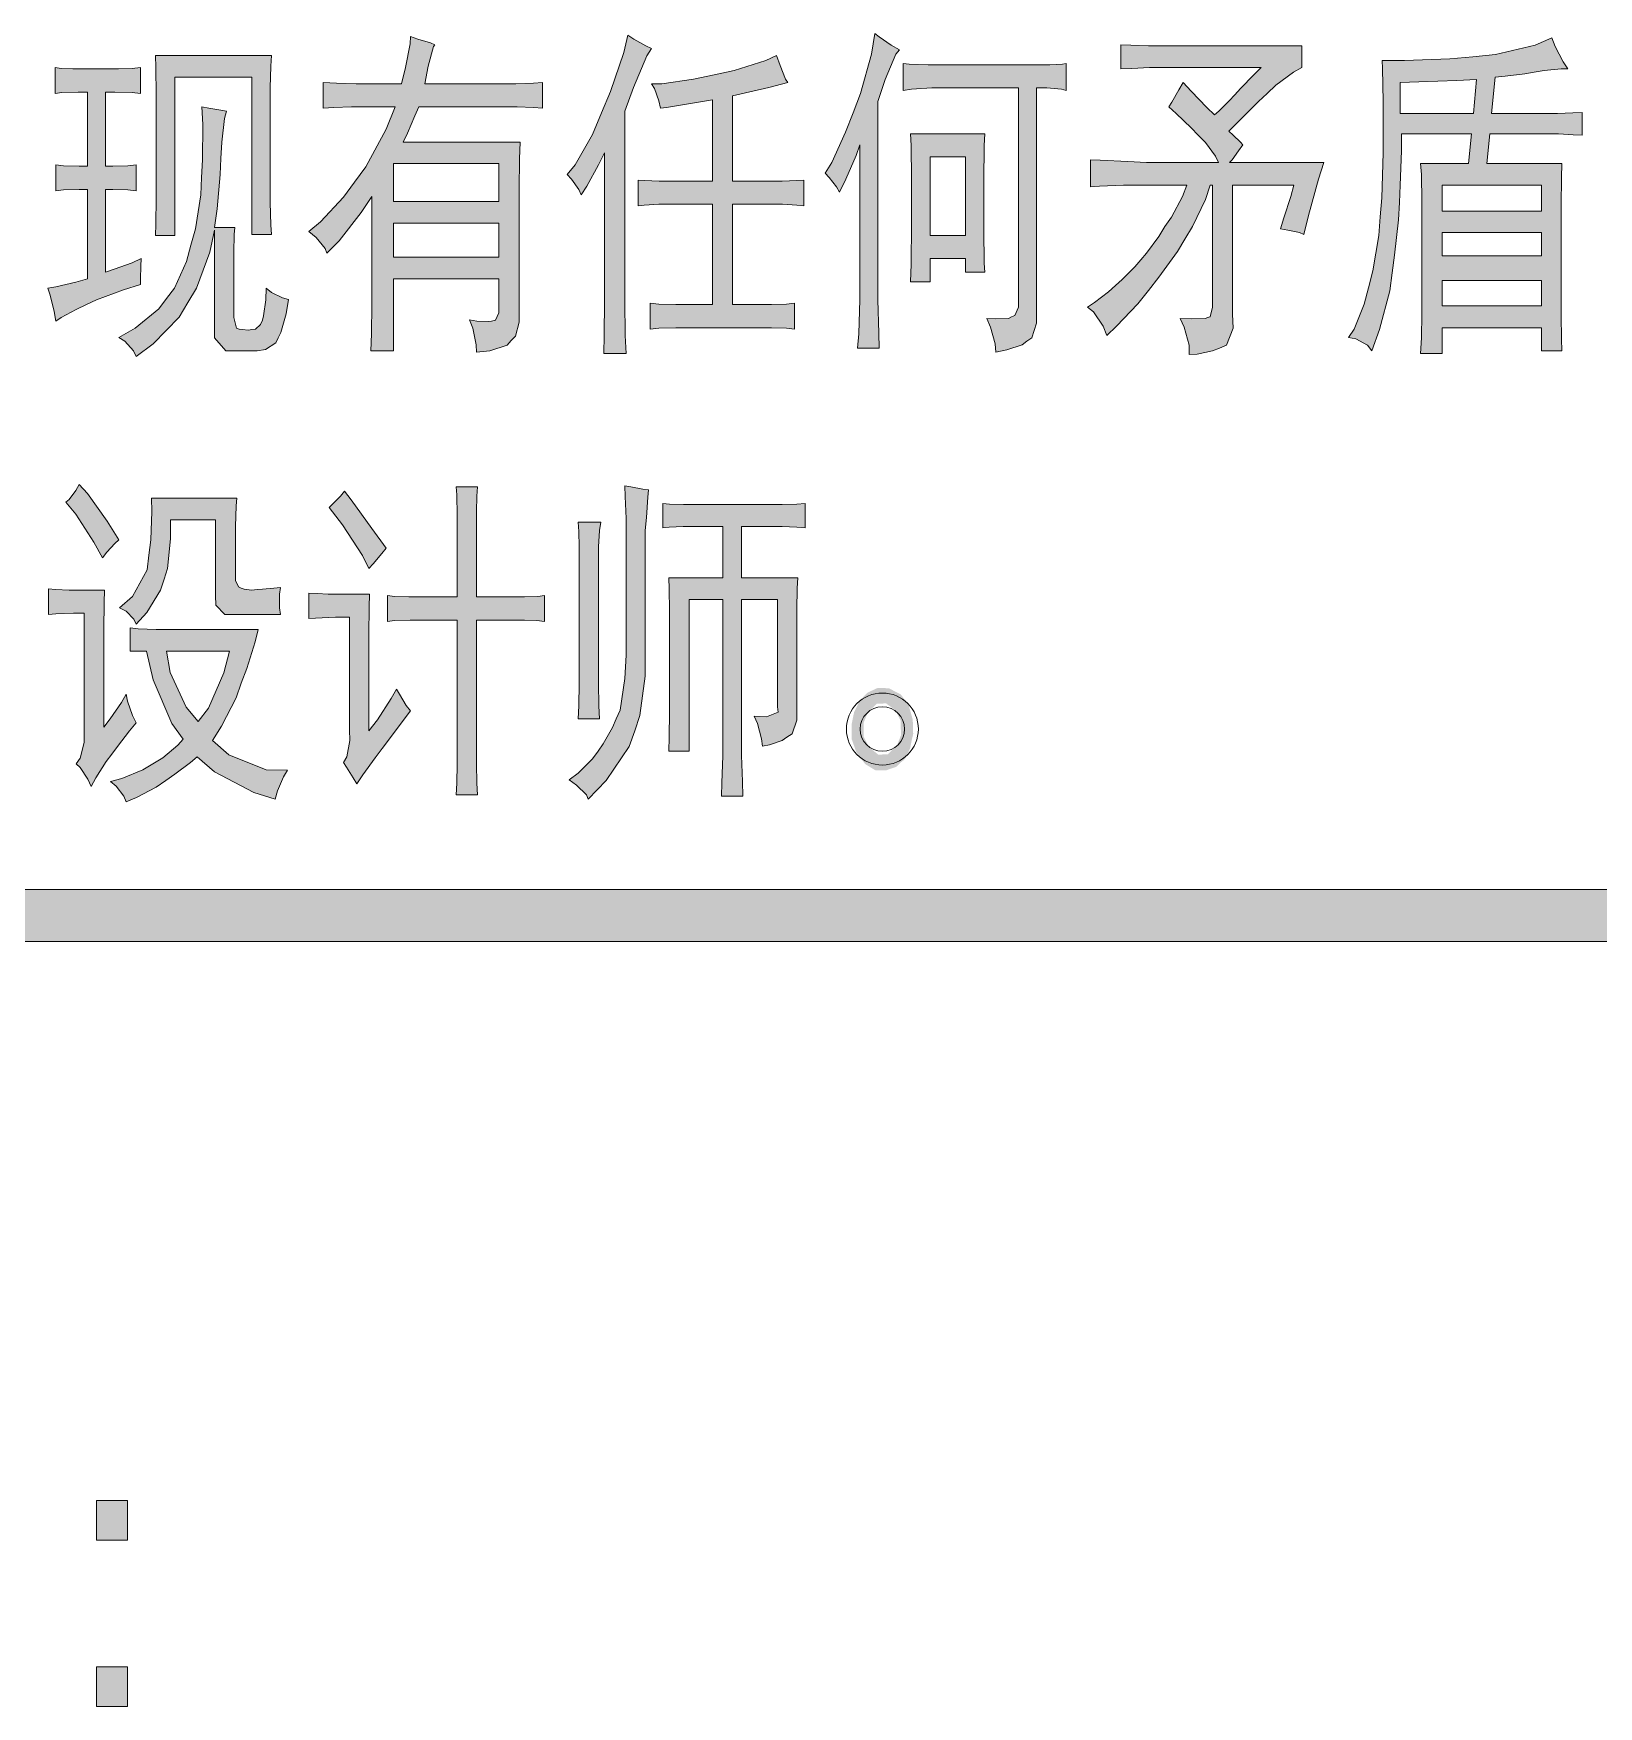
# Model space of a CAD drawing. Header units: millimetres. Extents: x 0 to 414, y 0 to 292.
# Drawn here: x 369.05 to 381.86, y 142.67 to 156.36 of the extents above; entities that cross this region are included whole.
import ezdxf

# ---------------------------------------------------------------- set-up
doc = ezdxf.new("R2010")
doc.units = ezdxf.units.MM

msp = doc.modelspace()

# ---------------------------------------------------------------- hatches: boundary and pattern name
h = msp.add_hatch(color=0)
h.dxf.hatch_style = 2
h.paths.add_polyline_path([(375.796528, 153.786417), (375.807111, 153.902833), (375.814167, 154.185056), (375.814167, 154.354389), (375.814167, 155.451528), (375.785944, 155.363333), (375.701278, 155.169306), (375.648361, 155.063472), (375.623667, 155.105806), (375.563694, 155.183417), (375.531944, 155.218694), (375.584861, 155.306889), (375.69775, 155.553833), (375.76125, 155.712583), (375.821222, 155.871333), (375.909417, 156.192361), (375.937639, 156.361694), (375.972917, 156.333472), (376.071694, 156.266444), (376.138722, 156.227639), (376.1105, 156.192361), (376.022306, 155.984222), (375.962333, 155.804306), (375.962333, 154.329694), (375.962333, 154.181528), (375.969389, 153.909889), (375.972917, 153.786417)])
h = msp.add_hatch(color=0)
h.paths.add_polyline_path([(371.305667, 154.742444), (371.400917, 154.820056), (371.587889, 155.021139), (371.679611, 155.144611), (371.771333, 155.271611), (371.937139, 155.578528), (372.011222, 155.761972), (371.714889, 155.761972), (371.654917, 155.761972), (371.510278, 155.754917), (371.422083, 155.751389), (371.422083, 155.959528), (371.531444, 155.956), (371.693722, 155.948944), (371.746639, 155.948944), (372.064139, 155.948944), (372.095889, 156.083), (372.134694, 156.277028), (372.138222, 156.337), (372.198194, 156.315833), (372.3005, 156.284083), (372.335778, 156.269972), (372.325194, 156.255861), (372.282861, 156.093583), (372.254639, 155.948944), (372.928444, 155.948944), (372.999, 155.948944), (373.143639, 155.956), (373.217722, 155.959528), (373.217722, 155.751389), (373.143639, 155.754917), (373.009583, 155.761972), (372.953139, 155.761972), (372.20525, 155.761972), (372.1735, 155.687889), (372.113528, 155.546778), (372.07825, 155.472694), (373.034278, 155.472694), (373.03075, 155.335111), (373.027222, 155.084639), (373.027222, 154.975278), (373.027222, 154.075694), (373.027222, 153.998083), (372.995472, 153.885194), (372.960194, 153.849917), (372.928444, 153.811111), (372.787333, 153.76525), (372.677972, 153.754667), (372.674444, 153.814639), (372.646222, 153.948694), (372.621528, 154.01925), (372.6815, 154.008667), (372.773222, 154.005139), (372.801444, 154.008667), (372.833194, 154.015722), (372.861417, 154.075694), (372.861417, 154.132139), (372.861417, 154.354389), (371.997111, 154.354389), (371.997111, 153.76525), (371.813667, 153.76525), (371.817194, 153.902833), (371.820722, 154.142722), (371.820722, 154.2415), (371.820722, 155.028194), (371.732528, 154.897667), (371.552611, 154.664833), (371.453833, 154.562528), (371.439722, 154.601333), (371.365639, 154.693056)])
h.paths.add_polyline_path([(372.861417, 154.985861), (372.861417, 155.296306), (371.997111, 155.296306), (371.997111, 154.985861)])
h.paths.add_polyline_path([(372.861417, 154.530778), (372.861417, 154.809472), (371.997111, 154.809472), (371.997111, 154.530778)])
h = msp.add_hatch(color=0)
h.dxf.hatch_style = 2
h.paths.add_polyline_path([(374.11025, 156.238222), (374.071444, 156.17825), (373.962083, 155.920722), (373.891528, 155.726694), (373.891528, 154.319111), (373.891528, 154.174472), (373.895056, 153.888722), (373.902111, 153.744083), (373.718667, 153.744083), (373.722194, 153.888722), (373.725722, 154.170944), (373.725722, 154.308528), (373.725722, 155.3845), (373.676333, 155.285722), (373.581083, 155.112861), (373.535222, 155.042306), (373.514056, 155.084639), (373.454083, 155.169306), (373.418806, 155.208111), (373.485833, 155.285722), (373.626944, 155.536194), (373.701028, 155.712583), (373.775111, 155.885444), (373.884472, 156.206472), (373.916222, 156.347583), (373.965611, 156.315833), (374.064389, 156.259389)])
h = msp.add_hatch(color=0)
h.dxf.hatch_style = 2
h.paths.add_polyline_path([(378.865694, 155.119917), (378.865694, 154.065111), (378.869222, 153.948694), (378.816306, 153.811111), (378.759861, 153.786417), (378.699889, 153.76525), (378.576417, 153.737028), (378.509389, 153.7335), (378.509389, 153.811111), (378.470583, 153.959278), (378.435306, 154.029833), (378.530556, 154.026306), (378.643444, 154.029833), (378.661083, 154.036889), (378.68225, 154.043944), (378.699889, 154.121556), (378.699889, 154.185056), (378.699889, 155.119917), (378.68225, 155.119917), (378.643444, 155.0035), (378.537611, 154.78125), (378.474111, 154.678944), (378.414139, 154.576639), (378.262444, 154.3685), (378.177778, 154.259139), (378.089583, 154.149778), (377.916722, 153.966333), (377.835583, 153.888722), (377.807361, 153.966333), (377.726222, 154.08275), (377.676833, 154.121556), (377.736806, 154.160361), (377.849694, 154.248556), (377.906139, 154.297944), (377.962583, 154.347333), (378.064889, 154.453167), (378.114278, 154.509611), (378.160139, 154.562528), (378.262444, 154.700111), (378.311833, 154.78125), (378.36475, 154.858861), (378.456472, 155.028194), (378.49175, 155.119917), (378.093111, 155.119917), (377.973167, 155.119917), (377.775611, 155.112861), (377.701528, 155.105806), (377.701528, 155.328056), (377.782667, 155.324528), (378.008444, 155.313944), (378.160139, 155.306889), (378.749278, 155.306889), (378.724583, 155.356278), (378.643444, 155.469167), (378.583472, 155.529139), (378.527028, 155.589111), (378.403556, 155.705528), (378.343583, 155.761972), (378.368278, 155.800778), (378.424722, 155.899556), (378.46, 155.959528), (378.527028, 155.888972), (378.654028, 155.754917), (378.717528, 155.694944), (378.752806, 155.726694), (378.837472, 155.811361), (378.883333, 155.86075), (378.929194, 155.910139), (379.038556, 156.023028), (379.098528, 156.083), (378.241278, 156.083), (378.184833, 156.083), (378.040194, 156.075944), (377.952, 156.072417), (377.952, 156.269972), (378.033139, 156.266444), (378.177778, 156.259389), (378.234222, 156.259389), (379.433667, 156.259389), (379.433667, 156.083), (379.363111, 156.044194), (379.218472, 155.938361), (379.147917, 155.871333), (379.077361, 155.804306), (378.922139, 155.649083), (378.833944, 155.560889), (378.869222, 155.529139), (378.929194, 155.472694), (378.950361, 155.451528), (378.915083, 155.402139), (378.862167, 155.328056), (378.841, 155.306889), (379.613583, 155.306889), (379.567722, 155.169306), (379.486583, 154.872972), (379.447778, 154.71775), (379.4125, 154.731861), (379.31725, 154.753028), (379.257278, 154.763611), (379.2855, 154.851806), (379.341944, 155.028194), (379.366639, 155.119917)])
h = msp.add_hatch(color=0)
h.paths.add_polyline_path([(380.089833, 156.139444), (380.273278, 156.139444), (380.643694, 156.153556), (380.830667, 156.171194), (381.017639, 156.188833), (381.342194, 156.266444), (381.479778, 156.326417), (381.504472, 156.255861), (381.5715, 156.128861), (381.610306, 156.072417), (381.553861, 156.072417), (381.416278, 156.058306), (381.335139, 156.044194), (381.257528, 156.030083), (381.09525, 156.012444), (381.014111, 156.005389), (380.985889, 155.705528), (381.479778, 155.705528), (381.525639, 155.705528), (381.649111, 155.712583), (381.726722, 155.716111), (381.726722, 155.529139), (381.652639, 155.532667), (381.532694, 155.539722), (381.486833, 155.539722), (380.971778, 155.539722), (380.947083, 155.296306), (381.560917, 155.296306), (381.557389, 155.179889), (381.553861, 154.957639), (381.553861, 154.851806), (381.553861, 154.142722), (381.553861, 154.054528), (381.557389, 153.864028), (381.560917, 153.76525), (381.395111, 153.76525), (381.395111, 153.952222), (380.580194, 153.952222), (380.580194, 153.744083), (380.403806, 153.744083), (380.410861, 153.871083), (380.414389, 154.068639), (380.414389, 154.142722), (380.414389, 154.851806), (380.414389, 154.985861), (380.410861, 155.208111), (380.403806, 155.296306), (380.795389, 155.296306), (380.820083, 155.539722), (380.248583, 155.539722), (380.248583, 155.402139), (380.238, 155.119917), (380.230944, 154.978806), (380.223889, 154.837694), (380.192139, 154.548417), (380.170972, 154.403778), (380.153333, 154.255611), (380.068667, 153.938111), (380.005167, 153.76525), (379.969889, 153.811111), (379.874639, 153.864028), (379.814667, 153.874611), (379.860528, 153.941639), (379.941667, 154.14625), (379.976944, 154.280306), (380.012222, 154.417889), (380.061611, 154.707167), (380.072194, 154.862389), (380.086306, 155.017611), (380.096889, 155.3845), (380.096889, 155.596167), (380.096889, 155.804306), (380.093361, 156.075944)])
h.paths.add_polyline_path([(381.395111, 154.132139), (381.395111, 154.340278), (380.580194, 154.340278), (380.580194, 154.132139)])
h.paths.add_polyline_path([(381.395111, 154.90825), (381.395111, 155.119917), (380.580194, 155.119917), (380.580194, 154.90825)])
h.paths.add_polyline_path([(380.837722, 155.705528), (380.862417, 155.984222), (380.700139, 155.977167), (380.389694, 155.966583), (380.238, 155.959528), (380.238, 155.705528)])
h.paths.add_polyline_path([(381.395111, 154.541361), (381.395111, 154.731861), (380.580194, 154.731861), (380.580194, 154.541361)])
h = msp.add_hatch(color=0)
h.dxf.hatch_style = 2
h.paths.add_polyline_path([(369.700528, 156.072417), (369.746389, 156.072417), (369.859278, 156.075944), (369.926306, 156.083), (369.926306, 155.871333), (369.859278, 155.878389), (369.718167, 155.881917), (369.640556, 155.881917), (369.640556, 155.275139), (369.700528, 155.275139), (369.824, 155.278667), (369.891028, 155.285722), (369.891028, 155.074056), (369.824, 155.081111), (369.700528, 155.084639), (369.640556, 155.084639), (369.640556, 154.407306), (369.711111, 154.432), (369.859278, 154.484917), (369.933361, 154.520194), (369.929833, 154.456694), (369.926306, 154.354389), (369.926306, 154.308528), (369.788722, 154.262667), (369.566472, 154.181528), (369.485333, 154.142722), (369.400667, 154.103917), (369.277194, 154.036889), (369.234861, 154.008667), (369.22075, 154.086278), (369.189, 154.220333), (369.167833, 154.276778), (369.234861, 154.287361), (369.397139, 154.326167), (369.492389, 154.354389), (369.492389, 155.084639), (369.425361, 155.084639), (369.298361, 155.081111), (369.234861, 155.074056), (369.234861, 155.285722), (369.298361, 155.278667), (369.425361, 155.275139), (369.492389, 155.275139), (369.492389, 155.881917), (369.418306, 155.881917), (369.28425, 155.878389), (369.227806, 155.871333), (369.227806, 156.083), (369.277194, 156.075944), (369.372444, 156.072417), (369.418306, 156.072417)])
h = msp.add_hatch(color=0)
h.dxf.hatch_style = 2
h.paths.add_polyline_path([(370.99875, 156.181778), (370.995222, 156.093583), (370.988167, 155.917194), (370.988167, 155.829), (370.988167, 155.084639), (370.988167, 154.978806), (370.995222, 154.795361), (370.99875, 154.71775), (370.84, 154.71775), (370.84, 156.005389), (370.208528, 156.005389), (370.208528, 154.707167), (370.049778, 154.707167), (370.053306, 154.802417), (370.056833, 155.014083), (370.056833, 155.1305), (370.056833, 155.740806), (370.056833, 155.86075), (370.053306, 156.083), (370.049778, 156.181778)])
h = msp.add_hatch(color=0)
h.dxf.hatch_style = 2
h.paths.add_polyline_path([(375.133306, 156.181778), (375.161528, 156.100639), (375.207389, 155.98775), (375.225028, 155.959528), (375.069806, 155.920722), (374.844028, 155.867806), (374.773472, 155.850167), (374.773472, 155.151667), (375.115667, 155.151667), (375.179167, 155.151667), (375.299111, 155.158722), (375.355556, 155.16225), (375.355556, 154.950583), (375.299111, 154.957639), (375.182694, 154.964694), (375.122722, 154.964694), (374.773472, 154.964694), (374.773472, 154.142722), (375.031, 154.142722), (375.090972, 154.142722), (375.214444, 154.14625), (375.281472, 154.153306), (375.281472, 153.941639), (375.214444, 153.948694), (375.090972, 153.952222), (375.031, 153.952222), (374.374833, 153.952222), (374.307806, 153.952222), (374.170222, 153.948694), (374.099667, 153.941639), (374.099667, 154.153306), (374.170222, 154.14625), (374.307806, 154.142722), (374.374833, 154.142722), (374.607667, 154.142722), (374.607667, 154.964694), (374.240778, 154.964694), (374.170222, 154.964694), (374.050278, 154.957639), (374.000889, 154.950583), (374.000889, 155.16225), (374.053806, 155.158722), (374.17375, 155.151667), (374.240778, 155.151667), (374.607667, 155.151667), (374.607667, 155.818417), (374.445389, 155.790194), (374.233722, 155.754917), (374.184333, 155.751389), (374.170222, 155.811361), (374.134944, 155.910139), (374.11025, 155.948944), (374.194917, 155.948944), (374.452444, 155.98775), (374.621778, 156.023028), (374.787583, 156.058306), (375.045111, 156.139444)])
h = msp.add_hatch(color=0)
h.dxf.hatch_style = 2
h.paths.add_polyline_path([(377.295833, 156.104167), (377.369917, 156.104167), (377.472222, 156.111222), (377.503972, 156.11475), (377.503972, 155.896028), (377.465167, 155.906611), (377.345222, 155.917194), (377.260556, 155.917194), (377.260556, 154.086278), (377.260556, 153.991028), (377.22175, 153.871083), (377.182944, 153.842861), (377.144139, 153.814639), (377.017139, 153.772306), (376.928944, 153.754667), (376.921889, 153.821694), (376.883083, 153.959278), (376.854861, 154.029833), (376.928944, 154.026306), (377.03125, 154.029833), (377.055944, 154.043944), (377.084167, 154.054528), (377.112389, 154.121556), (377.112389, 154.174472), (377.112389, 155.917194), (376.505611, 155.917194), (376.403306, 155.917194), (376.2375, 155.906611), (376.170472, 155.896028), (376.170472, 156.11475), (376.219861, 156.111222), (376.375083, 156.104167), (376.480917, 156.104167)])
h = msp.add_hatch(color=0)
h.dxf.hatch_style = 2
h.paths.add_polyline_path([(370.631861, 155.726694), (370.614222, 155.666722), (370.593056, 155.472694), (370.586, 155.338639), (370.578944, 155.208111), (370.55425, 154.925889), (370.533083, 154.774194), (370.698889, 154.774194), (370.695361, 154.71775), (370.691833, 154.569583), (370.691833, 154.474333), (370.691833, 154.121556), (370.691833, 154.036889), (370.713, 153.948694), (370.734167, 153.941639), (370.758861, 153.938111), (370.811778, 153.934583), (370.84, 153.938111), (370.868222, 153.941639), (370.910556, 153.980444), (370.924667, 154.015722), (370.93525, 154.051), (370.952889, 154.181528), (370.956417, 154.276778), (370.99875, 154.2415), (371.090472, 154.199167), (371.139861, 154.185056), (371.118694, 154.068639), (371.076361, 153.913417), (371.055194, 153.871083), (371.034028, 153.82875), (370.949361, 153.775833), (370.882333, 153.76525), (370.716528, 153.76525), (370.624806, 153.76525), (370.533083, 153.871083), (370.533083, 153.976917), (370.533083, 154.753028), (370.494278, 154.573111), (370.384917, 154.276778), (370.314361, 154.160361), (370.243806, 154.040417), (370.032139, 153.821694), (369.891028, 153.719389), (369.869861, 153.76525), (369.799306, 153.842861), (369.749917, 153.874611), (369.883972, 153.948694), (370.078, 154.107444), (370.1415, 154.192111), (370.205, 154.276778), (370.303778, 154.4955), (370.339056, 154.629556), (370.377861, 154.763611), (370.420194, 155.042306), (370.42725, 155.183417), (370.434306, 155.328056), (370.437833, 155.617333), (370.430778, 155.761972), (370.487222, 155.751389), (370.586, 155.73375)])
h = msp.add_hatch(color=0)
h.paths.add_polyline_path([(376.837222, 155.539722), (376.833694, 155.444472), (376.830167, 155.151667), (376.830167, 154.950583), (376.830167, 154.753028), (376.833694, 154.481389), (376.837222, 154.407306), (376.678472, 154.407306), (376.678472, 154.520194), (376.389194, 154.520194), (376.389194, 154.329694), (376.230444, 154.329694), (376.233972, 154.474333), (376.2375, 154.802417), (376.2375, 154.985861), (376.2375, 155.169306), (376.233972, 155.444472), (376.230444, 155.539722)])
h.paths.add_polyline_path([(376.678472, 154.707167), (376.678472, 155.35275), (376.389194, 155.35275), (376.389194, 154.707167)])
h = msp.add_hatch(color=0)
h.dxf.hatch_style = 2
h.paths.add_polyline_path([(369.425361, 152.671639), (369.492389, 152.597556), (369.654667, 152.371778), (369.749917, 152.216556), (369.718167, 152.188333), (369.651139, 152.117778), (369.615861, 152.071917), (369.545306, 152.198917), (369.397139, 152.428222), (369.316, 152.527), (369.344222, 152.548167), (369.397139, 152.62225)])
h = msp.add_hatch(color=0)
h.dxf.hatch_style = 2
h.paths.add_polyline_path([(374.085556, 152.625778), (374.0785, 152.565806), (374.067917, 152.4), (374.057333, 152.294167), (374.057333, 151.295806), (374.057333, 151.101778), (374.015, 150.78075), (373.972667, 150.65375), (373.926806, 150.52675), (373.739833, 150.248056), (373.591667, 150.096361), (373.577556, 150.131639), (373.496417, 150.20925), (373.436444, 150.255111), (373.510528, 150.308028), (373.626944, 150.424444), (373.672806, 150.487944), (373.715139, 150.547917), (373.789222, 150.681972), (373.820972, 150.752528), (373.852722, 150.823083), (373.891528, 151.084139), (373.902111, 151.274639), (373.902111, 152.30475), (373.902111, 152.392944), (373.895056, 152.572861), (373.891528, 152.661056), (373.940917, 152.650472), (374.039694, 152.632833)])
h = msp.add_hatch(color=0)
h.dxf.hatch_style = 2
h.paths.add_polyline_path([(370.691833, 151.60625), (370.61775, 151.60625), (370.543667, 151.683861), (370.540139, 151.761472), (370.540139, 152.382361), (370.17325, 152.382361), (370.17325, 152.227139), (370.148556, 151.983722), (370.120333, 151.895528), (370.092111, 151.807333), (369.979222, 151.623889), (369.891028, 151.528639), (369.873389, 151.567444), (369.809889, 151.634472), (369.756972, 151.662694), (369.862806, 151.754417), (369.98275, 151.973139), (369.996861, 152.093083), (370.010972, 152.216556), (370.021556, 152.449389), (370.018028, 152.55875), (370.716528, 152.55875), (370.709472, 152.49525), (370.705944, 152.325917), (370.705944, 152.227139), (370.705944, 151.927278), (370.705944, 151.884944), (370.730639, 151.832028), (370.751806, 151.821444), (370.7765, 151.814389), (370.84, 151.807333), (370.882333, 151.810861), (370.924667, 151.814389), (371.019917, 151.821444), (371.072833, 151.8285), (371.065778, 151.772056), (371.065778, 151.662694), (371.072833, 151.60625)])
h = msp.add_hatch(color=0)
h.dxf.hatch_style = 2
h.paths.add_polyline_path([(371.598472, 152.615194), (371.651389, 152.544639), (371.820722, 152.311806), (371.937139, 152.149528), (371.901861, 152.107194), (371.831306, 152.022528), (371.796028, 151.983722), (371.743111, 152.089556), (371.580833, 152.340028), (371.471472, 152.481139), (371.499694, 152.509361), (371.563194, 152.576389)])
h = msp.add_hatch(color=0)
h.dxf.hatch_style = 2
h.paths.add_polyline_path([(372.519222, 151.750889), (372.519222, 152.30475), (372.519222, 152.417639), (372.515694, 152.586972), (372.512167, 152.650472), (372.685028, 152.650472), (372.6815, 152.576389), (372.677972, 152.449389), (372.677972, 152.392944), (372.677972, 151.750889), (373.020167, 151.750889), (373.069556, 151.750889), (373.178917, 151.754417), (373.235361, 151.761472), (373.235361, 151.549806), (373.171861, 151.556861), (373.069556, 151.560389), (373.027222, 151.560389), (372.677972, 151.560389), (372.677972, 150.452667), (372.677972, 150.385639), (372.6815, 150.226889), (372.685028, 150.131639), (372.512167, 150.131639), (372.515694, 150.226889), (372.519222, 150.382111), (372.519222, 150.442083), (372.519222, 151.560389), (372.194667, 151.560389), (372.134694, 151.560389), (372.007694, 151.556861), (371.947722, 151.549806), (371.947722, 151.761472), (372.007694, 151.754417), (372.124111, 151.750889), (372.180556, 151.750889)])
h = msp.add_hatch(color=0)
h.dxf.hatch_style = 2
h.paths.add_polyline_path([(375.122722, 152.505833), (375.179167, 152.505833), (375.299111, 152.509361), (375.366139, 152.516417), (375.366139, 152.315333), (375.299111, 152.322389), (375.179167, 152.325917), (375.122722, 152.325917), (374.847556, 152.325917), (374.847556, 151.906111), (375.306167, 151.906111), (375.302639, 151.821444), (375.299111, 151.645056), (375.299111, 151.549806), (375.299111, 150.830139), (375.299111, 150.741944), (375.260306, 150.629056), (375.217972, 150.604361), (375.179167, 150.576139), (375.076861, 150.540861), (375.016889, 150.530278), (375.009833, 150.59025), (374.978083, 150.713722), (374.949861, 150.773694), (375.052167, 150.770167), (375.147417, 150.808972), (375.140361, 150.851306), (375.140361, 151.729722), (374.847556, 151.729722), (374.847556, 150.540861), (374.847556, 150.452667), (374.854611, 150.241), (374.858139, 150.121056), (374.68175, 150.121056), (374.685278, 150.230417), (374.692333, 150.449139), (374.692333, 150.551444), (374.692333, 151.729722), (374.417167, 151.729722), (374.417167, 150.487944), (374.251361, 150.487944), (374.254889, 150.604361), (374.258417, 150.808972), (374.258417, 150.897167), (374.258417, 151.549806), (374.258417, 151.638), (374.254889, 151.817917), (374.251361, 151.906111), (374.692333, 151.906111), (374.692333, 152.325917), (374.424222, 152.325917), (374.367778, 152.325917), (374.254889, 152.322389), (374.201972, 152.315333), (374.201972, 152.516417), (374.258417, 152.509361), (374.371306, 152.505833), (374.424222, 152.505833)])
h = msp.add_hatch(color=0)
h.dxf.hatch_style = 2
h.paths.add_polyline_path([(373.693972, 152.361194), (373.683389, 152.294167), (373.676333, 152.160111), (373.676333, 152.093083), (373.676333, 151.13), (373.676333, 151.045333), (373.679861, 150.858361), (373.683389, 150.752528), (373.510528, 150.752528), (373.514056, 150.858361), (373.517583, 151.041806), (373.517583, 151.119417), (373.517583, 152.107194), (373.517583, 152.160111), (373.514056, 152.287111), (373.510528, 152.361194)])
h = msp.add_hatch(color=0)
h.dxf.hatch_style = 2
h.paths.add_polyline_path([(369.6335, 151.807333), (369.629972, 151.705028), (369.626444, 151.482778), (369.626444, 151.362833), (369.626444, 150.6855), (369.679361, 150.752528), (369.771083, 150.886583), (369.809889, 150.953611), (369.820472, 150.897167), (369.862806, 150.78075), (369.891028, 150.720778), (369.838111, 150.65375), (369.739333, 150.52675), (369.693472, 150.46325), (369.647611, 150.403278), (369.562944, 150.269222), (369.524139, 150.198667), (369.495917, 150.258639), (369.432417, 150.353889), (369.400667, 150.385639), (369.432417, 150.4315), (369.467694, 150.5585), (369.467694, 150.643167), (369.467694, 151.616833), (369.3795, 151.616833), (369.234861, 151.613306), (369.174889, 151.60625), (369.174889, 151.817917), (369.231333, 151.810861), (369.344222, 151.807333), (369.400667, 151.807333)])
h = msp.add_hatch(color=0)
h.dxf.hatch_style = 2
h.paths.add_polyline_path([(371.803083, 151.772056), (371.799556, 151.666222), (371.796028, 151.443972), (371.796028, 151.327556), (371.796028, 150.65375), (371.866583, 150.745472), (371.979472, 150.918333), (372.021806, 150.995944), (372.0465, 150.953611), (372.102944, 150.861889), (372.138222, 150.819556), (371.905389, 150.509111), (371.848944, 150.435028), (371.746639, 150.293917), (371.69725, 150.219833), (371.669028, 150.269222), (371.612583, 150.357417), (371.587889, 150.396222), (371.616111, 150.442083), (371.640806, 150.576139), (371.637278, 150.664333), (371.637278, 151.585083), (371.524389, 151.585083), (371.358583, 151.578028), (371.305667, 151.5745), (371.305667, 151.782639), (371.372694, 151.779111), (371.464417, 151.772056), (371.489111, 151.772056)])
h = msp.add_hatch(color=0)
h.paths.add_polyline_path([(369.841639, 151.496889), (369.908667, 151.489833), (370.056833, 151.482778), (370.1415, 151.482778), (370.889389, 151.482778), (370.864694, 151.384), (370.797667, 151.165278), (370.751806, 151.045333), (370.709472, 150.925389), (370.589528, 150.692556), (370.515444, 150.576139), (370.6495, 150.459722), (370.956417, 150.33625), (371.129278, 150.332722), (371.097528, 150.279806), (371.048139, 150.163389), (371.0305, 150.096361), (370.854111, 150.149278), (370.533083, 150.318611), (370.391972, 150.442083), (370.335528, 150.396222), (370.208528, 150.300972), (370.134444, 150.248056), (370.056833, 150.195139), (369.894556, 150.110472), (369.809889, 150.075194), (369.79225, 150.121056), (369.72875, 150.202194), (369.682889, 150.241), (369.774611, 150.265694), (369.947472, 150.33625), (370.028611, 150.385639), (370.10975, 150.435028), (370.233222, 150.537333), (370.275556, 150.586722), (370.183833, 150.713722), (370.032139, 151.073556), (369.975694, 151.306389), (369.841639, 151.306389)])
h.paths.add_polyline_path([(370.399028, 150.731361), (370.483694, 150.840722), (370.610694, 151.13), (370.656556, 151.306389), (370.1415, 151.306389), (370.169722, 151.133528), (370.30025, 150.847778)])
h = msp.add_hatch(color=0)
h.paths.add_polyline_path([(376.230444, 150.808972), (376.248083, 150.745472), (376.251611, 150.629056), (376.2375, 150.569083), (376.226917, 150.512639), (376.181056, 150.420917), (376.145778, 150.392694), (376.114028, 150.360944), (376.032889, 150.332722), (375.987028, 150.332722), (375.941167, 150.332722), (375.860028, 150.382111), (375.821222, 150.4315), (375.785944, 150.480889), (375.747139, 150.59025), (375.747139, 150.646694), (375.747139, 150.706667), (375.768306, 150.808972), (375.789472, 150.851306), (375.810639, 150.897167), (375.874139, 150.964194), (375.916472, 150.985361), (375.962333, 151.006528), (376.054056, 151.003), (376.099917, 150.978306), (376.149306, 150.953611), (376.212806, 150.868944)])
h.paths.add_polyline_path([(376.07875, 150.498528), (376.117556, 150.530278), (376.152833, 150.622), (376.149306, 150.681972), (376.149306, 150.738417), (376.106972, 150.823083), (376.068167, 150.851306), (376.029361, 150.879528), (375.95175, 150.876), (375.916472, 150.840722), (375.881194, 150.808972), (375.845917, 150.720778), (375.845917, 150.664333), (375.845917, 150.607889), (375.88825, 150.523222), (375.927056, 150.491472), (375.965861, 150.459722), (376.043472, 150.46325)])
h = msp.add_hatch(color=0)
h.dxf.hatch_style = 2
h.paths.add_polyline_path([(354.957944, 148.932194), (354.957944, 149.355528), (404.237472, 149.355528), (404.237472, 148.932194)])
h = msp.add_hatch(color=0)
h.dxf.hatch_style = 2
h.paths.add_polyline_path([(369.820472, 144.032111), (369.566472, 144.032111), (369.566472, 144.356667), (369.820472, 144.356667)])
h = msp.add_hatch(color=0)
h.dxf.hatch_style = 2
h.paths.add_polyline_path([(369.820472, 142.670389), (369.566472, 142.670389), (369.566472, 142.994944), (369.820472, 142.994944)])

# ---------------------------------------------------------------- linework, layer by layer
at = {"color": 0, "lineweight": 0}
for points in [[(375.796528, 153.786417), (375.807111, 153.902833), (375.814167, 154.185056), (375.814167, 154.354389), (375.814167, 155.451528), (375.785944, 155.363333), (375.701278, 155.169306), (375.648361, 155.063472), (375.623667, 155.105806), (375.563694, 155.183417), (375.531944, 155.218694), (375.584861, 155.306889), (375.69775, 155.553833), (375.76125, 155.712583), (375.821222, 155.871333), (375.909417, 156.192361), (375.937639, 156.361694), (375.972917, 156.333472), (376.071694, 156.266444), (376.138722, 156.227639), (376.1105, 156.192361), (376.022306, 155.984222), (375.962333, 155.804306), (375.962333, 154.329694), (375.962333, 154.181528), (375.969389, 153.909889), (375.972917, 153.786417)], [(371.305667, 154.742444), (371.400917, 154.820056), (371.587889, 155.021139), (371.679611, 155.144611), (371.771333, 155.271611), (371.937139, 155.578528), (372.011222, 155.761972), (371.714889, 155.761972), (371.654917, 155.761972), (371.510278, 155.754917), (371.422083, 155.751389), (371.422083, 155.959528), (371.531444, 155.956), (371.693722, 155.948944), (371.746639, 155.948944), (372.064139, 155.948944), (372.095889, 156.083), (372.134694, 156.277028), (372.138222, 156.337), (372.198194, 156.315833), (372.3005, 156.284083), (372.335778, 156.269972), (372.325194, 156.255861), (372.282861, 156.093583), (372.254639, 155.948944), (372.928444, 155.948944), (372.999, 155.948944), (373.143639, 155.956), (373.217722, 155.959528), (373.217722, 155.751389), (373.143639, 155.754917), (373.009583, 155.761972), (372.953139, 155.761972), (372.20525, 155.761972), (372.1735, 155.687889), (372.113528, 155.546778), (372.07825, 155.472694), (373.034278, 155.472694), (373.03075, 155.335111), (373.027222, 155.084639), (373.027222, 154.975278), (373.027222, 154.075694), (373.027222, 153.998083), (372.995472, 153.885194), (372.960194, 153.849917), (372.928444, 153.811111), (372.787333, 153.76525), (372.677972, 153.754667), (372.674444, 153.814639), (372.646222, 153.948694), (372.621528, 154.01925), (372.6815, 154.008667), (372.773222, 154.005139), (372.801444, 154.008667), (372.833194, 154.015722), (372.861417, 154.075694), (372.861417, 154.132139), (372.861417, 154.354389), (371.997111, 154.354389), (371.997111, 153.76525), (371.813667, 153.76525), (371.817194, 153.902833), (371.820722, 154.142722), (371.820722, 154.2415), (371.820722, 155.028194), (371.732528, 154.897667), (371.552611, 154.664833), (371.453833, 154.562528), (371.439722, 154.601333), (371.365639, 154.693056)], [(374.11025, 156.238222), (374.071444, 156.17825), (373.962083, 155.920722), (373.891528, 155.726694), (373.891528, 154.319111), (373.891528, 154.174472), (373.895056, 153.888722), (373.902111, 153.744083), (373.718667, 153.744083), (373.722194, 153.888722), (373.725722, 154.170944), (373.725722, 154.308528), (373.725722, 155.3845), (373.676333, 155.285722), (373.581083, 155.112861), (373.535222, 155.042306), (373.514056, 155.084639), (373.454083, 155.169306), (373.418806, 155.208111), (373.485833, 155.285722), (373.626944, 155.536194), (373.701028, 155.712583), (373.775111, 155.885444), (373.884472, 156.206472), (373.916222, 156.347583), (373.965611, 156.315833), (374.064389, 156.259389)], [(378.865694, 155.119917), (378.865694, 154.065111), (378.869222, 153.948694), (378.816306, 153.811111), (378.759861, 153.786417), (378.699889, 153.76525), (378.576417, 153.737028), (378.509389, 153.7335), (378.509389, 153.811111), (378.470583, 153.959278), (378.435306, 154.029833), (378.530556, 154.026306), (378.643444, 154.029833), (378.661083, 154.036889), (378.68225, 154.043944), (378.699889, 154.121556), (378.699889, 154.185056), (378.699889, 155.119917), (378.68225, 155.119917), (378.643444, 155.0035), (378.537611, 154.78125), (378.474111, 154.678944), (378.414139, 154.576639), (378.262444, 154.3685), (378.177778, 154.259139), (378.089583, 154.149778), (377.916722, 153.966333), (377.835583, 153.888722), (377.807361, 153.966333), (377.726222, 154.08275), (377.676833, 154.121556), (377.736806, 154.160361), (377.849694, 154.248556), (377.906139, 154.297944), (377.962583, 154.347333), (378.064889, 154.453167), (378.114278, 154.509611), (378.160139, 154.562528), (378.262444, 154.700111), (378.311833, 154.78125), (378.36475, 154.858861), (378.456472, 155.028194), (378.49175, 155.119917), (378.093111, 155.119917), (377.973167, 155.119917), (377.775611, 155.112861), (377.701528, 155.105806), (377.701528, 155.328056), (377.782667, 155.324528), (378.008444, 155.313944), (378.160139, 155.306889), (378.749278, 155.306889), (378.724583, 155.356278), (378.643444, 155.469167), (378.583472, 155.529139), (378.527028, 155.589111), (378.403556, 155.705528), (378.343583, 155.761972), (378.368278, 155.800778), (378.424722, 155.899556), (378.46, 155.959528), (378.527028, 155.888972), (378.654028, 155.754917), (378.717528, 155.694944), (378.752806, 155.726694), (378.837472, 155.811361), (378.883333, 155.86075), (378.929194, 155.910139), (379.038556, 156.023028), (379.098528, 156.083), (378.241278, 156.083), (378.184833, 156.083), (378.040194, 156.075944), (377.952, 156.072417), (377.952, 156.269972), (378.033139, 156.266444), (378.177778, 156.259389), (378.234222, 156.259389), (379.433667, 156.259389), (379.433667, 156.083), (379.363111, 156.044194), (379.218472, 155.938361), (379.147917, 155.871333), (379.077361, 155.804306), (378.922139, 155.649083), (378.833944, 155.560889), (378.869222, 155.529139), (378.929194, 155.472694), (378.950361, 155.451528), (378.915083, 155.402139), (378.862167, 155.328056), (378.841, 155.306889), (379.613583, 155.306889), (379.567722, 155.169306), (379.486583, 154.872972), (379.447778, 154.71775), (379.4125, 154.731861), (379.31725, 154.753028), (379.257278, 154.763611), (379.2855, 154.851806), (379.341944, 155.028194), (379.366639, 155.119917)], [(380.089833, 156.139444), (380.273278, 156.139444), (380.643694, 156.153556), (380.830667, 156.171194), (381.017639, 156.188833), (381.342194, 156.266444), (381.479778, 156.326417), (381.504472, 156.255861), (381.5715, 156.128861), (381.610306, 156.072417), (381.553861, 156.072417), (381.416278, 156.058306), (381.335139, 156.044194), (381.257528, 156.030083), (381.09525, 156.012444), (381.014111, 156.005389), (380.985889, 155.705528), (381.479778, 155.705528), (381.525639, 155.705528), (381.649111, 155.712583), (381.726722, 155.716111), (381.726722, 155.529139), (381.652639, 155.532667), (381.532694, 155.539722), (381.486833, 155.539722), (380.971778, 155.539722), (380.947083, 155.296306), (381.560917, 155.296306), (381.557389, 155.179889), (381.553861, 154.957639), (381.553861, 154.851806), (381.553861, 154.142722), (381.553861, 154.054528), (381.557389, 153.864028), (381.560917, 153.76525), (381.395111, 153.76525), (381.395111, 153.952222), (380.580194, 153.952222), (380.580194, 153.744083), (380.403806, 153.744083), (380.410861, 153.871083), (380.414389, 154.068639), (380.414389, 154.142722), (380.414389, 154.851806), (380.414389, 154.985861), (380.410861, 155.208111), (380.403806, 155.296306), (380.795389, 155.296306), (380.820083, 155.539722), (380.248583, 155.539722), (380.248583, 155.402139), (380.238, 155.119917), (380.230944, 154.978806), (380.223889, 154.837694), (380.192139, 154.548417), (380.170972, 154.403778), (380.153333, 154.255611), (380.068667, 153.938111), (380.005167, 153.76525), (379.969889, 153.811111), (379.874639, 153.864028), (379.814667, 153.874611), (379.860528, 153.941639), (379.941667, 154.14625), (379.976944, 154.280306), (380.012222, 154.417889), (380.061611, 154.707167), (380.072194, 154.862389), (380.086306, 155.017611), (380.096889, 155.3845), (380.096889, 155.596167), (380.096889, 155.804306), (380.093361, 156.075944)], [(369.700528, 156.072417), (369.746389, 156.072417), (369.859278, 156.075944), (369.926306, 156.083), (369.926306, 155.871333), (369.859278, 155.878389), (369.718167, 155.881917), (369.640556, 155.881917), (369.640556, 155.275139), (369.700528, 155.275139), (369.824, 155.278667), (369.891028, 155.285722), (369.891028, 155.074056), (369.824, 155.081111), (369.700528, 155.084639), (369.640556, 155.084639), (369.640556, 154.407306), (369.711111, 154.432), (369.859278, 154.484917), (369.933361, 154.520194), (369.929833, 154.456694), (369.926306, 154.354389), (369.926306, 154.308528), (369.788722, 154.262667), (369.566472, 154.181528), (369.485333, 154.142722), (369.400667, 154.103917), (369.277194, 154.036889), (369.234861, 154.008667), (369.22075, 154.086278), (369.189, 154.220333), (369.167833, 154.276778), (369.234861, 154.287361), (369.397139, 154.326167), (369.492389, 154.354389), (369.492389, 155.084639), (369.425361, 155.084639), (369.298361, 155.081111), (369.234861, 155.074056), (369.234861, 155.285722), (369.298361, 155.278667), (369.425361, 155.275139), (369.492389, 155.275139), (369.492389, 155.881917), (369.418306, 155.881917), (369.28425, 155.878389), (369.227806, 155.871333), (369.227806, 156.083), (369.277194, 156.075944), (369.372444, 156.072417), (369.418306, 156.072417)], [(370.99875, 156.181778), (370.995222, 156.093583), (370.988167, 155.917194), (370.988167, 155.829), (370.988167, 155.084639), (370.988167, 154.978806), (370.995222, 154.795361), (370.99875, 154.71775), (370.84, 154.71775), (370.84, 156.005389), (370.208528, 156.005389), (370.208528, 154.707167), (370.049778, 154.707167), (370.053306, 154.802417), (370.056833, 155.014083), (370.056833, 155.1305), (370.056833, 155.740806), (370.056833, 155.86075), (370.053306, 156.083), (370.049778, 156.181778)], [(375.133306, 156.181778), (375.161528, 156.100639), (375.207389, 155.98775), (375.225028, 155.959528), (375.069806, 155.920722), (374.844028, 155.867806), (374.773472, 155.850167), (374.773472, 155.151667), (375.115667, 155.151667), (375.179167, 155.151667), (375.299111, 155.158722), (375.355556, 155.16225), (375.355556, 154.950583), (375.299111, 154.957639), (375.182694, 154.964694), (375.122722, 154.964694), (374.773472, 154.964694), (374.773472, 154.142722), (375.031, 154.142722), (375.090972, 154.142722), (375.214444, 154.14625), (375.281472, 154.153306), (375.281472, 153.941639), (375.214444, 153.948694), (375.090972, 153.952222), (375.031, 153.952222), (374.374833, 153.952222), (374.307806, 153.952222), (374.170222, 153.948694), (374.099667, 153.941639), (374.099667, 154.153306), (374.170222, 154.14625), (374.307806, 154.142722), (374.374833, 154.142722), (374.607667, 154.142722), (374.607667, 154.964694), (374.240778, 154.964694), (374.170222, 154.964694), (374.050278, 154.957639), (374.000889, 154.950583), (374.000889, 155.16225), (374.053806, 155.158722), (374.17375, 155.151667), (374.240778, 155.151667), (374.607667, 155.151667), (374.607667, 155.818417), (374.445389, 155.790194), (374.233722, 155.754917), (374.184333, 155.751389), (374.170222, 155.811361), (374.134944, 155.910139), (374.11025, 155.948944), (374.194917, 155.948944), (374.452444, 155.98775), (374.621778, 156.023028), (374.787583, 156.058306), (375.045111, 156.139444)], [(377.295833, 156.104167), (377.369917, 156.104167), (377.472222, 156.111222), (377.503972, 156.11475), (377.503972, 155.896028), (377.465167, 155.906611), (377.345222, 155.917194), (377.260556, 155.917194), (377.260556, 154.086278), (377.260556, 153.991028), (377.22175, 153.871083), (377.182944, 153.842861), (377.144139, 153.814639), (377.017139, 153.772306), (376.928944, 153.754667), (376.921889, 153.821694), (376.883083, 153.959278), (376.854861, 154.029833), (376.928944, 154.026306), (377.03125, 154.029833), (377.055944, 154.043944), (377.084167, 154.054528), (377.112389, 154.121556), (377.112389, 154.174472), (377.112389, 155.917194), (376.505611, 155.917194), (376.403306, 155.917194), (376.2375, 155.906611), (376.170472, 155.896028), (376.170472, 156.11475), (376.219861, 156.111222), (376.375083, 156.104167), (376.480917, 156.104167)], [(380.837722, 155.705528), (380.862417, 155.984222), (380.700139, 155.977167), (380.389694, 155.966583), (380.238, 155.959528), (380.238, 155.705528)], [(370.631861, 155.726694), (370.614222, 155.666722), (370.593056, 155.472694), (370.586, 155.338639), (370.578944, 155.208111), (370.55425, 154.925889), (370.533083, 154.774194), (370.698889, 154.774194), (370.695361, 154.71775), (370.691833, 154.569583), (370.691833, 154.474333), (370.691833, 154.121556), (370.691833, 154.036889), (370.713, 153.948694), (370.734167, 153.941639), (370.758861, 153.938111), (370.811778, 153.934583), (370.84, 153.938111), (370.868222, 153.941639), (370.910556, 153.980444), (370.924667, 154.015722), (370.93525, 154.051), (370.952889, 154.181528), (370.956417, 154.276778), (370.99875, 154.2415), (371.090472, 154.199167), (371.139861, 154.185056), (371.118694, 154.068639), (371.076361, 153.913417), (371.055194, 153.871083), (371.034028, 153.82875), (370.949361, 153.775833), (370.882333, 153.76525), (370.716528, 153.76525), (370.624806, 153.76525), (370.533083, 153.871083), (370.533083, 153.976917), (370.533083, 154.753028), (370.494278, 154.573111), (370.384917, 154.276778), (370.314361, 154.160361), (370.243806, 154.040417), (370.032139, 153.821694), (369.891028, 153.719389), (369.869861, 153.76525), (369.799306, 153.842861), (369.749917, 153.874611), (369.883972, 153.948694), (370.078, 154.107444), (370.1415, 154.192111), (370.205, 154.276778), (370.303778, 154.4955), (370.339056, 154.629556), (370.377861, 154.763611), (370.420194, 155.042306), (370.42725, 155.183417), (370.434306, 155.328056), (370.437833, 155.617333), (370.430778, 155.761972), (370.487222, 155.751389), (370.586, 155.73375)], [(376.837222, 155.539722), (376.833694, 155.444472), (376.830167, 155.151667), (376.830167, 154.950583), (376.830167, 154.753028), (376.833694, 154.481389), (376.837222, 154.407306), (376.678472, 154.407306), (376.678472, 154.520194), (376.389194, 154.520194), (376.389194, 154.329694), (376.230444, 154.329694), (376.233972, 154.474333), (376.2375, 154.802417), (376.2375, 154.985861), (376.2375, 155.169306), (376.233972, 155.444472), (376.230444, 155.539722)], [(372.861417, 154.985861), (372.861417, 155.296306), (371.997111, 155.296306), (371.997111, 154.985861)], [(376.678472, 154.707167), (376.678472, 155.35275), (376.389194, 155.35275), (376.389194, 154.707167)], [(381.395111, 154.90825), (381.395111, 155.119917), (380.580194, 155.119917), (380.580194, 154.90825)], [(372.861417, 154.530778), (372.861417, 154.809472), (371.997111, 154.809472), (371.997111, 154.530778)], [(381.395111, 154.541361), (381.395111, 154.731861), (380.580194, 154.731861), (380.580194, 154.541361)], [(381.395111, 154.132139), (381.395111, 154.340278), (380.580194, 154.340278), (380.580194, 154.132139)], [(369.425361, 152.671639), (369.492389, 152.597556), (369.654667, 152.371778), (369.749917, 152.216556), (369.718167, 152.188333), (369.651139, 152.117778), (369.615861, 152.071917), (369.545306, 152.198917), (369.397139, 152.428222), (369.316, 152.527), (369.344222, 152.548167), (369.397139, 152.62225)], [(374.085556, 152.625778), (374.0785, 152.565806), (374.067917, 152.4), (374.057333, 152.294167), (374.057333, 151.295806), (374.057333, 151.101778), (374.015, 150.78075), (373.972667, 150.65375), (373.926806, 150.52675), (373.739833, 150.248056), (373.591667, 150.096361), (373.577556, 150.131639), (373.496417, 150.20925), (373.436444, 150.255111), (373.510528, 150.308028), (373.626944, 150.424444), (373.672806, 150.487944), (373.715139, 150.547917), (373.789222, 150.681972), (373.820972, 150.752528), (373.852722, 150.823083), (373.891528, 151.084139), (373.902111, 151.274639), (373.902111, 152.30475), (373.902111, 152.392944), (373.895056, 152.572861), (373.891528, 152.661056), (373.940917, 152.650472), (374.039694, 152.632833)], [(370.691833, 151.60625), (370.61775, 151.60625), (370.543667, 151.683861), (370.540139, 151.761472), (370.540139, 152.382361), (370.17325, 152.382361), (370.17325, 152.227139), (370.148556, 151.983722), (370.120333, 151.895528), (370.092111, 151.807333), (369.979222, 151.623889), (369.891028, 151.528639), (369.873389, 151.567444), (369.809889, 151.634472), (369.756972, 151.662694), (369.862806, 151.754417), (369.98275, 151.973139), (369.996861, 152.093083), (370.010972, 152.216556), (370.021556, 152.449389), (370.018028, 152.55875), (370.716528, 152.55875), (370.709472, 152.49525), (370.705944, 152.325917), (370.705944, 152.227139), (370.705944, 151.927278), (370.705944, 151.884944), (370.730639, 151.832028), (370.751806, 151.821444), (370.7765, 151.814389), (370.84, 151.807333), (370.882333, 151.810861), (370.924667, 151.814389), (371.019917, 151.821444), (371.072833, 151.8285), (371.065778, 151.772056), (371.065778, 151.662694), (371.072833, 151.60625)], [(371.598472, 152.615194), (371.651389, 152.544639), (371.820722, 152.311806), (371.937139, 152.149528), (371.901861, 152.107194), (371.831306, 152.022528), (371.796028, 151.983722), (371.743111, 152.089556), (371.580833, 152.340028), (371.471472, 152.481139), (371.499694, 152.509361), (371.563194, 152.576389)], [(372.519222, 151.750889), (372.519222, 152.30475), (372.519222, 152.417639), (372.515694, 152.586972), (372.512167, 152.650472), (372.685028, 152.650472), (372.6815, 152.576389), (372.677972, 152.449389), (372.677972, 152.392944), (372.677972, 151.750889), (373.020167, 151.750889), (373.069556, 151.750889), (373.178917, 151.754417), (373.235361, 151.761472), (373.235361, 151.549806), (373.171861, 151.556861), (373.069556, 151.560389), (373.027222, 151.560389), (372.677972, 151.560389), (372.677972, 150.452667), (372.677972, 150.385639), (372.6815, 150.226889), (372.685028, 150.131639), (372.512167, 150.131639), (372.515694, 150.226889), (372.519222, 150.382111), (372.519222, 150.442083), (372.519222, 151.560389), (372.194667, 151.560389), (372.134694, 151.560389), (372.007694, 151.556861), (371.947722, 151.549806), (371.947722, 151.761472), (372.007694, 151.754417), (372.124111, 151.750889), (372.180556, 151.750889)], [(375.122722, 152.505833), (375.179167, 152.505833), (375.299111, 152.509361), (375.366139, 152.516417), (375.366139, 152.315333), (375.299111, 152.322389), (375.179167, 152.325917), (375.122722, 152.325917), (374.847556, 152.325917), (374.847556, 151.906111), (375.306167, 151.906111), (375.302639, 151.821444), (375.299111, 151.645056), (375.299111, 151.549806), (375.299111, 150.830139), (375.299111, 150.741944), (375.260306, 150.629056), (375.217972, 150.604361), (375.179167, 150.576139), (375.076861, 150.540861), (375.016889, 150.530278), (375.009833, 150.59025), (374.978083, 150.713722), (374.949861, 150.773694), (375.052167, 150.770167), (375.147417, 150.808972), (375.140361, 150.851306), (375.140361, 151.729722), (374.847556, 151.729722), (374.847556, 150.540861), (374.847556, 150.452667), (374.854611, 150.241), (374.858139, 150.121056), (374.68175, 150.121056), (374.685278, 150.230417), (374.692333, 150.449139), (374.692333, 150.551444), (374.692333, 151.729722), (374.417167, 151.729722), (374.417167, 150.487944), (374.251361, 150.487944), (374.254889, 150.604361), (374.258417, 150.808972), (374.258417, 150.897167), (374.258417, 151.549806), (374.258417, 151.638), (374.254889, 151.817917), (374.251361, 151.906111), (374.692333, 151.906111), (374.692333, 152.325917), (374.424222, 152.325917), (374.367778, 152.325917), (374.254889, 152.322389), (374.201972, 152.315333), (374.201972, 152.516417), (374.258417, 152.509361), (374.371306, 152.505833), (374.424222, 152.505833)], [(373.693972, 152.361194), (373.683389, 152.294167), (373.676333, 152.160111), (373.676333, 152.093083), (373.676333, 151.13), (373.676333, 151.045333), (373.679861, 150.858361), (373.683389, 150.752528), (373.510528, 150.752528), (373.514056, 150.858361), (373.517583, 151.041806), (373.517583, 151.119417), (373.517583, 152.107194), (373.517583, 152.160111), (373.514056, 152.287111), (373.510528, 152.361194)], [(369.6335, 151.807333), (369.629972, 151.705028), (369.626444, 151.482778), (369.626444, 151.362833), (369.626444, 150.6855), (369.679361, 150.752528), (369.771083, 150.886583), (369.809889, 150.953611), (369.820472, 150.897167), (369.862806, 150.78075), (369.891028, 150.720778), (369.838111, 150.65375), (369.739333, 150.52675), (369.693472, 150.46325), (369.647611, 150.403278), (369.562944, 150.269222), (369.524139, 150.198667), (369.495917, 150.258639), (369.432417, 150.353889), (369.400667, 150.385639), (369.432417, 150.4315), (369.467694, 150.5585), (369.467694, 150.643167), (369.467694, 151.616833), (369.3795, 151.616833), (369.234861, 151.613306), (369.174889, 151.60625), (369.174889, 151.817917), (369.231333, 151.810861), (369.344222, 151.807333), (369.400667, 151.807333)], [(371.803083, 151.772056), (371.799556, 151.666222), (371.796028, 151.443972), (371.796028, 151.327556), (371.796028, 150.65375), (371.866583, 150.745472), (371.979472, 150.918333), (372.021806, 150.995944), (372.0465, 150.953611), (372.102944, 150.861889), (372.138222, 150.819556), (371.905389, 150.509111), (371.848944, 150.435028), (371.746639, 150.293917), (371.69725, 150.219833), (371.669028, 150.269222), (371.612583, 150.357417), (371.587889, 150.396222), (371.616111, 150.442083), (371.640806, 150.576139), (371.637278, 150.664333), (371.637278, 151.585083), (371.524389, 151.585083), (371.358583, 151.578028), (371.305667, 151.5745), (371.305667, 151.782639), (371.372694, 151.779111), (371.464417, 151.772056), (371.489111, 151.772056)], [(369.841639, 151.496889), (369.908667, 151.489833), (370.056833, 151.482778), (370.1415, 151.482778), (370.889389, 151.482778), (370.864694, 151.384), (370.797667, 151.165278), (370.751806, 151.045333), (370.709472, 150.925389), (370.589528, 150.692556), (370.515444, 150.576139), (370.6495, 150.459722), (370.956417, 150.33625), (371.129278, 150.332722), (371.097528, 150.279806), (371.048139, 150.163389), (371.0305, 150.096361), (370.854111, 150.149278), (370.533083, 150.318611), (370.391972, 150.442083), (370.335528, 150.396222), (370.208528, 150.300972), (370.134444, 150.248056), (370.056833, 150.195139), (369.894556, 150.110472), (369.809889, 150.075194), (369.79225, 150.121056), (369.72875, 150.202194), (369.682889, 150.241), (369.774611, 150.265694), (369.947472, 150.33625), (370.028611, 150.385639), (370.10975, 150.435028), (370.233222, 150.537333), (370.275556, 150.586722), (370.183833, 150.713722), (370.032139, 151.073556), (369.975694, 151.306389), (369.841639, 151.306389)], [(370.399028, 150.731361), (370.483694, 150.840722), (370.610694, 151.13), (370.656556, 151.306389), (370.1415, 151.306389), (370.169722, 151.133528), (370.30025, 150.847778)], [(354.957944, 148.932194), (354.957944, 149.355528), (404.237472, 149.355528), (404.237472, 148.932194)], [(369.820472, 144.032111), (369.566472, 144.032111), (369.566472, 144.356667), (369.820472, 144.356667)], [(369.820472, 142.670389), (369.566472, 142.670389), (369.566472, 142.994944), (369.820472, 142.994944)]]:
    msp.add_lwpolyline(points, close=True, dxfattribs=at)
for radius in [0.294569, 0.181681]:
    msp.add_circle((375.999375, 150.669625), radius, dxfattribs=at)

doc.saveas('drawing.dxf')
